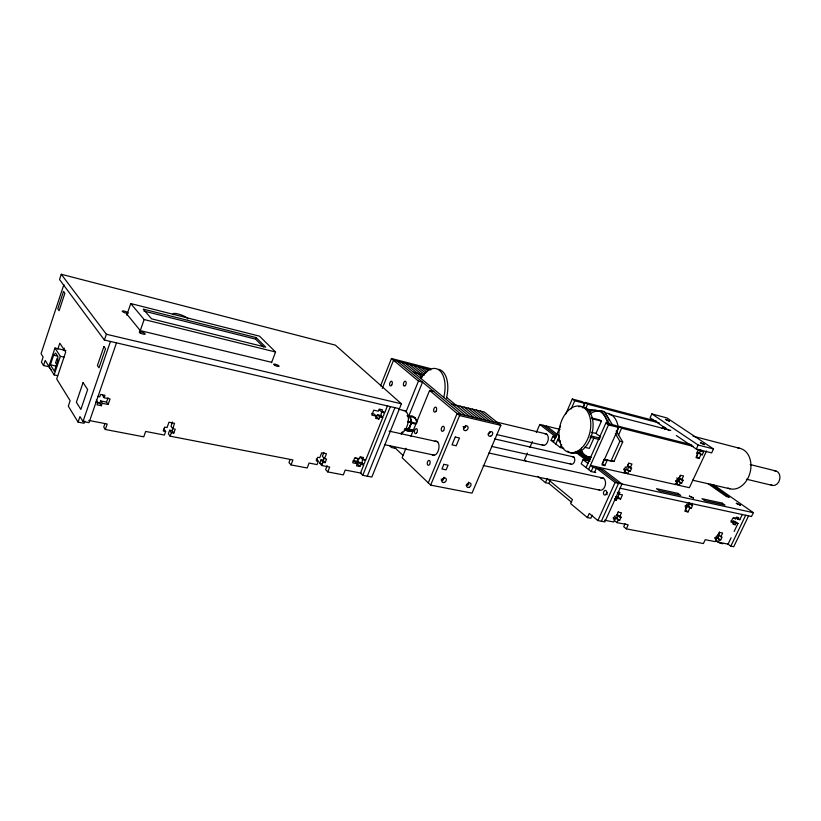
<?xml version="1.0" encoding="UTF-8"?>
<svg xmlns="http://www.w3.org/2000/svg" width="821" height="821" viewBox="0 0 821 821"><rect width="100%" height="100%" fill="white"/><g stroke="black" fill="none" stroke-linecap="round" stroke-linejoin="round"><path stroke-width="1.23" d="M404.055 430.05L409.351 429.291L413.733 430.45L409.546 431.271L404.845 430.081L408.232 429.219L411.978 422.815C421.296 428.285 415.241 412.378 408.991 416.575M410.387 416.473L411.023 422.363L409.351 429.291M407.134 415.724L409.597 416.421L411.978 422.815M172.4 422.025L171.035 426.325L172.81 428.706L175.201 429.178L173.795 433.088L171.394 432.616L169.629 430.225L168.346 433.765L170.111 436.177L292.933 459.934L291.003 464.912L307.157 467.991L309.086 463.054L317.06 464.604L318.343 461.32L316.218 459.001M172.81 428.706L174.524 423.318L168.982 422.21L167.053 427.577L164.641 427.094L163.225 431.025L165.637 431.497L164.364 435.058L145.666 431.446L143.747 436.823L105.314 429.496L103.733 427.043L104.883 423.759M358.479 462.12L360.696 464.409L359.865 466.492L357.648 464.204L358.479 462.12L361.517 462.726L363.734 465.004L360.522 473.009L362.749 475.328L371.831 477.073L401.418 403.809L335.368 345.138L61.257 274.276L59.533 279.52L104.39 340.038L399.437 408.725M63.884 284.579L41.05 353.687L43.123 357.032L41.43 362.143L43.513 365.55L49.075 366.741M43.513 365.55L45.217 360.419L50.964 369.717M65.844 350.485L54.976 348.053L48.87 366.402L54.135 374.92L57.634 375.659M50.389 364.832L53.591 355.216L55.643 353.081L57.881 356.55L57.593 361.486L54.35 371.195L50.389 364.832L56.628 366.187M57.798 349.223L59.81 343.199L65.701 352.106L56.7 378.974L70.144 400.71L68.307 406.138L78.067 422.127L84.04 423.267L84.799 421.06M57.06 358.408L55.592 362.79L56.782 364.657M54.135 374.92L60.344 356.345L54.976 348.053M63.433 350.485L64.243 348.083M104.39 340.038L106.371 334.25L61.257 274.276M78.067 422.127L79.965 416.575L83.003 421.491L89.017 422.651L116.49 342.85M83.003 421.491L110.455 341.454M126.773 315.151L130.765 303.565L259.508 336.158L275.558 352.004L271.535 362.728M96.273 400.022L97.843 402.413L97.011 404.825L101.373 405.707L102.215 403.296L100.624 400.915L99.793 403.316L101.373 405.707M102.215 403.296L108.136 404.496L110.065 398.934L104.134 397.713L104.975 395.301L100.614 394.398L99.772 396.82L97.781 396.41M108.136 404.496L106.525 402.116L108.064 397.682M105.314 429.496L107.233 424.005L88.709 420.424M140.011 331.407L144.147 319.533L130.765 303.565M170.111 436.177L171.394 432.616M173.795 433.088L172.01 430.686L173.067 427.772M263.428 346.985L255.526 339.094L256.09 337.564L143.254 309.127L151.526 318.825L265.768 347.191L256.09 337.564M290.09 459.575L288.941 462.551L291.003 464.912M361.343 473.173L345.231 470.053L343.311 474.887L327.764 471.921L329.683 467.046L321.811 465.517L319.677 463.198L320.96 459.934L323.012 460.335L325.147 462.654L326.563 459.052L324.511 458.652L322.366 456.343L323.915 452.422M323.012 460.335L324.069 457.646M321.811 465.517L323.094 462.254L320.96 459.934M324.511 458.652L326.45 453.726L321.699 452.782L319.759 457.708L317.696 457.307L316.28 460.92L318.343 461.32M327.148 465.692L325.619 469.581L327.764 471.921M380.534 385.901L391.453 358.5L430.666 368.66M382.309 388.384L393.536 360.245L430.892 369.902M358.089 458.323L357.33 460.232L358.274 461.207L356.509 465.835L359.865 466.492M353.677 461.402L358.182 462.295L357.309 461.402L358.233 459.083M371.8 413.476L374.089 414L376.377 416.144L375.525 418.279L378.881 419.028L379.733 416.904L377.434 414.759L376.582 416.873L378.881 419.028M377.434 414.759L380.462 415.436L382.771 417.591L365.673 460.191L362.636 459.586L363.467 457.492L360.121 456.815L359.28 458.908L354.682 457.985L352.753 462.828L357.351 463.742L355.134 461.453L352.845 461.002M387.584 405.584L384.741 412.686L381.703 411.988L382.555 409.853L379.21 409.084L378.348 411.218L373.76 410.172L371.79 415.108L376.377 416.144M362.749 475.328L390.375 406.611M367.305 476.201L394.911 407.668M405.954 411.947L418.453 381.108L391.453 358.5M420.496 376.613L421.45 374.253L409.453 364.36M401.387 434.196L402.352 431.825M408.601 416.442L422.538 382.134L418.453 381.108M405.985 448.276L402.126 457.718L430.645 485.119L472.003 493.154L500.831 425.34L484.339 412.019L451.858 404.148M410.798 436.474L429.599 390.447L433.714 391.463M428.285 482.851L457.102 413.486L498.285 423.277M430.645 485.119L459.586 415.57L429.599 390.447M467.282 485.273L468.103 483.323M527.421 453.079L524.445 459.934L526.312 461.474M529.894 447.353L532.367 441.636M536.318 432.482L539.787 424.478L560.055 429.404M563.74 448.338L560.353 447.558L551.096 440.354L552.841 436.341L556.207 437.141L539.787 424.478M553.446 442.18L560.579 425.853M565.669 414.195L572.299 399.037L582.387 401.685L584.829 403.429L582.807 408.037M555.817 444.028L559.399 435.848M571.159 408.961L574.731 400.781L572.299 399.037M560.353 447.558L561.677 444.52M550.162 480.439L548.859 483.405L545.462 482.697L547.207 478.735L572.442 499.579L570.636 503.642L587.384 517.579L590.843 518.246L592.239 515.157M583.115 407.083L585.157 402.423L656.718 421.235M585.558 408.827L587.61 404.158L585.157 402.423M576.773 451.755L588.76 460.981L583.043 459.678L581.206 463.803L591.151 471.541L595.738 472.557M593.84 438.188L589.304 448.379L584.614 447.271M600.705 436.926L595.954 433.437L601.413 421.142L599.72 419.931L591.541 417.848M586.05 467.57L605.877 423.041L616.13 425.637L618.767 427.505L601.978 464.963L604.81 465.61L607.427 459.77M588.595 469.55L608.505 424.909L605.877 423.041M591.151 471.541L593.019 467.385L590.443 465.394L624.258 473.019L625.489 470.31L623.755 469.007M594.609 472.311L596.467 468.155L615.093 482.512L753.36 512.673L751.502 516.512L620.101 488.218M604.328 458.99L602.234 463.649L604.81 465.61M616.345 432.185L618.952 426.356L691.6 444.777M618.449 435.233L621.589 428.223L618.952 426.356M603.774 459.544L611.111 460.766L619.886 441.246L615.35 433.662M587.384 517.579L589.242 513.453L597.873 520.576L604.8 521.91L622.01 484.021L603.322 469.694L593.019 467.385M604.164 459.791L613.954 461.423L622.729 441.944L616.222 431.117M597.873 520.576L615.093 482.512M601.341 521.253L618.562 483.271L599.894 468.924M627.613 469.438L628.958 466.472L631.575 468.401L630.22 471.377L626.187 469.109L624.966 471.808L627.562 473.758L676.052 484.688L677.274 482.071L675.509 480.798M628.917 463.095L627.542 466.143L631.575 468.401M676.35 435.541L696.3 449.046L711.643 452.905L713.5 448.943L666.939 417.94L651.843 413.917L650.099 417.766L668.992 430.563M627.562 473.758L628.794 471.059L626.187 469.109M630.138 468.083L631.985 464.009L628.691 463.249L626.844 467.323L625.407 466.995L624.052 469.981L625.489 470.31M614.683 499.763L616.355 500.112L617.176 498.306L615.411 496.921M617.176 498.306L620.584 499.024L622.472 494.868L619.065 494.15L619.886 492.343L618.213 491.984M620.584 499.024L617.936 496.941L619.352 493.842M619.332 515.773L621.076 517.179L619.711 520.186L615.617 517.784L613.605 521.971L604.472 520.206M618.387 511.709L616.222 516.224L614.755 515.927L613.379 518.944L614.847 519.241L613.102 517.825M617.084 518.072L618.449 515.075M714.65 537.724L716.466 539.079L715.245 541.634L705.229 539.705L703.392 543.553L626.341 528.857L628.198 524.804L616.992 522.628L618.244 519.898L615.617 517.784M621.076 517.179L619.619 516.891L621.487 512.786L618.1 512.109M662.085 428.665L662.937 426.787L664.251 427.136M664.764 429.352L665.615 427.484M625.109 523.695L623.714 526.733L626.341 528.857M679.952 476.036L679.049 477.996L683.041 480.203L681.707 483.076L677.715 480.86L676.504 483.466L679.152 485.385L689.373 487.695L706.542 450.986M677.274 482.071L675.929 481.763L677.263 478.879L678.608 479.187L680.445 475.256L683.534 475.975L681.707 479.895L679.049 477.996M679.049 481.168L680.383 478.304M679.152 485.385L680.363 482.779L681.707 483.076M696.3 449.046L698.158 445.033L713.5 448.943M702.263 454.803L698.23 452.628L696.403 456.568L699.102 458.416L700.949 454.475L702.263 454.803L703.618 451.909L699.584 449.744L703.618 451.909M699.554 452.956L700.898 450.072M687.167 505.941L685.309 509.903L688.039 511.935L689.897 507.963L691.251 508.25L692.626 505.336L688.532 503.037L689.886 503.324L688.521 506.229L687.167 505.941L689.897 507.963M684.95 505.952L686.767 507.296L684.899 511.278L688.039 511.935M688.963 502.596L688.131 504.371L686.777 504.084L685.402 507.009L686.767 507.296M691.272 505.048L692.103 503.273M719.432 531.957L718.057 534.83L722.07 537.108L720.725 539.92L716.723 537.632L715.502 540.177L718.221 542.219L728.063 544.118L731.111 537.786M718.006 537.878L719.34 535.087L718.057 534.83M718.221 542.219L719.442 539.664L720.725 539.92M720.787 536.862L722.613 533.024L719.637 532.429L717.811 536.267L716.517 536.01L715.173 538.833L716.466 539.079M737.966 523.511L735.216 521.52L733.256 521.109L732.465 522.772L735.216 524.763L736.016 523.1L737.966 523.511L734.159 531.433M731.101 520.658L733.861 522.649L733.061 524.311L735.216 524.763M733.861 522.649L730.916 522.033L732.753 518.184L735.708 518.81L736.509 517.148L738.654 517.599L737.863 519.262L736.016 517.948M737.863 519.262L739.813 519.683L742.379 514.346M727.775 543.902L730.803 546.16L745.684 515.26M748.598 515.886L733.738 546.724L730.803 546.16M409.392 416.237L407.863 416.74M414.225 417.776L414.872 417.499M585.578 408.95L604.523 411.619L612.322 424.621M587.128 409.525L592.095 410.12M594.578 410.428L604.523 411.619M585.435 456.497L591.551 457.513M587.025 456.938L590.699 457.554M319.677 463.198L321.924 463.629M722.849 543.728L719.925 543.163L716.99 540.957M169.629 430.225L172.01 430.686M323.094 462.254L325.147 462.654M618.244 519.898L619.711 520.186M360.696 464.409L363.734 465.004M353.933 460.725L357.309 461.402M443.289 479.659L441.205 479.238L442.796 480.726M466.841 484.339L468.863 484.739M355.144 457.985L358.52 458.662M95.852 402.003L97.843 402.413M97.617 402.875L99.793 403.316M100.624 400.915L106.525 402.116M615.668 496.469L617.936 496.941M384.433 444.623L434.442 455.193M483.2 465.497L599.453 490.075M395.619 448.389L391.525 447.527L389.698 445.772M60.344 356.345L64.017 357.145M53.591 355.216L57.337 356.037M389.072 431.107L437.747 441.78M488.916 452.997L603.743 478.181M405.051 430.266L409.546 431.271M491.44 446.367L570.995 464.142M406.087 428.562L408.345 429.065M404.702 428.572L408.099 429.332M409.094 429.557L413.599 430.553M379.733 416.904L382.771 417.591M628.794 471.059L630.22 471.377M407.637 421.368L411.034 422.138M412.029 422.363L416.524 423.379M407.585 421.82L410.982 422.589A6.681 3.612 -77.2 0 1 405.615 429.752M681.707 479.895L683.041 480.203M494.591 438.917L574.074 457.051M463.054 426.54L465.127 427.012M611.111 460.766L613.954 461.423M496.623 434.545L543.923 445.464M692.524 480.162L729.807 488.762M407.329 415.908L409.597 416.421M410.592 416.658L415.077 417.684M398.77 409.33L404.835 410.746M560.055 440.59L557.582 440.005L560.302 442.109M106.371 334.25L401.418 403.809M551.096 440.354L553.344 440.877M495.802 421.902L546.765 434.042M459.586 415.57L500.831 425.34M746.515 479.218L772.274 485.396M271.679 362.338L140.288 330.627L127.039 314.381M590.638 435.869L600.038 438.157M590.022 437.254L599.422 439.533M619.886 441.246L622.729 441.944M144.147 319.533L275.558 352.004M699.102 458.416L696.044 457.666L697.891 453.715L696.557 453.377L697.912 450.472L699.235 450.811M591.264 432.277L595.954 433.437M750.209 464.542L775.907 470.977M143.932 311.067L255.526 339.094M592.054 418.761L601.413 421.142M608.505 424.909L618.767 427.505M621.589 428.223L693.078 446.296M413.445 372.221L424.426 375.012M609.038 414.4L670.798 430.43M693.027 436.197L739.957 448.369M574.731 400.781L584.829 403.429M587.61 404.158L659.253 422.948M675.909 483.425L678.31 485.006L675.129 483.99M624.319 471.757L626.7 473.368L623.827 472.578M651.843 413.917L698.158 445.033M698.23 452.628L700.949 454.475M713.634 484.862L753.36 512.673M710.688 484.154L729.335 497.228L726.431 496.572L707.805 483.487M737.966 518.359L739.813 519.683M733.861 517.487L735.708 518.81M676.843 477.914L678.608 479.187M677.715 480.86L680.363 482.779M733.256 521.109L736.016 523.1M688.521 506.229L691.251 508.25M716.723 537.632L719.442 539.664M587.815 457.523L589.786 459.031M546.447 426.099L558.095 435.027M579.277 451.273L590.299 459.709M578.22 451.057L589.406 459.637M543.122 425.288L556.689 435.715M577.902 452.022L589.889 461.238M575.5 452.002L586.471 460.458M552.841 436.341L555.201 438.168M583.043 459.678L587.898 463.424M617.289 492.764L619.065 494.15M614.59 498.716L616.355 500.112M616.992 514.777L619.619 516.891M480.347 411.054L494.252 422.322M614.375 520.504L616.992 522.628M425.093 368.403L427.895 370.682M476.334 410.079L490.199 421.358M421.204 367.398L426.797 371.954M472.301 409.104L486.135 420.393M417.304 366.392L425.668 373.237M468.247 408.119L482.04 419.418M413.384 365.376L424.498 374.509M464.183 407.134L477.935 418.443M460.099 406.149L473.809 417.458M405.502 363.334L422.056 377.044M446.562 397.343L469.663 416.473M548.992 483.528L571.58 502.257M401.531 362.307L465.497 415.488M537.837 476.354L545.462 482.697M397.538 361.281L461.31 414.492M379.394 409.853L381.703 411.988M394.798 447.609L403.08 455.522M360.409 457.318L362.636 459.586M163.882 429.096L165.637 431.497M102.543 395.353L104.134 397.713M601.721 410.89L610.157 424.991M580.847 449.929L582.715 453.233M127.737 313.314A3.048 0.708 18.9 0 1 122.852 311.826A3.048 0.708 18.9 0 1 124.638 311.221A3.048 0.708 18.9 0 1 128.004 313.222M173.375 314.71A7.83 1.765 19.6 0 1 179.04 314.207A7.83 1.765 19.6 0 1 187.804 318.866M383.571 411.619A2.72 1.426 -77.1 0 1 383.458 415.734A2.72 1.426 -77.1 0 1 381.17 415.652A2.72 1.426 -77.1 0 1 382.473 411.578M364.811 459.432A2.699 1.396 -78.4 0 1 364.308 463.352A2.699 1.396 -78.4 0 1 362.246 463.167A2.699 1.396 -78.4 0 1 363.108 459.278M414.287 418.033A6.66 3.623 -77.2 0 1 416.524 422.148M413.066 430.625A6.66 3.623 -77.2 0 1 410.264 430.481M410.336 418.146A6.681 3.612 -77.2 0 1 411.034 420.896M403.203 410.521A11.73 6.291 -77.2 0 1 408.232 421.45A11.73 6.291 -77.2 0 1 400.186 433.55M490.188 431.723A2.576 1.991 -50.4 0 1 488.156 434.093M468.606 482.173A2.555 1.95 -47.6 0 1 465.979 485.242M465.62 425.411A2.617 2.053 -49.7 0 1 463.526 428.429M443.956 477.237A2.586 2.011 -46.8 0 1 441.277 480.347M607.068 494.745A2.36 1.58 -78.4 0 1 607.222 492.415M600.582 478.202A6.27 4.177 -78.1 0 1 605.467 484.452A6.27 4.177 -78.1 0 1 598.766 489.614M544.928 433.786A5.891 3.684 -76.8 0 1 548.048 440.508A5.891 3.684 -76.8 0 1 542.188 444.818M572.514 456.794A3.797 2.453 -77.3 0 1 574.464 461.669A3.797 2.453 -77.3 0 1 570.267 463.383M434.319 441.503A7.266 4.064 -77.8 0 1 438.866 448.502A7.266 4.064 -77.8 0 1 432.082 454.68M774.408 470.864A7.43 5.726 -75.7 0 1 779.673 479.577A7.43 5.726 -75.7 0 1 770.898 484.78M604.933 413.117A23.429 15.466 -76.1 0 1 618.182 426.756M605.549 414.389A23.542 15.425 -76.1 0 1 609.264 420.537M590.812 457.359A23.542 15.425 -76.1 0 1 581.011 449.867M589.96 413.938A23.542 15.425 -76.1 0 1 600.202 411.321M578.641 406.682A23.799 15.322 -76.1 0 1 592.023 433.652A23.799 15.322 -76.1 0 1 567.588 451.129M737.946 448.092A20.823 15.507 -75.8 0 1 750.127 472.383A20.823 15.507 -75.8 0 1 727.899 488.064M589.18 411.947A23.583 15.404 -76.1 0 1 607.53 424.057M590.053 456.65A23.583 15.404 -76.1 0 1 583.218 455.132M582.366 454.536A23.583 15.404 -76.1 0 1 579.39 451.293M438.619 369.317A25.882 14.275 -76.3 0 1 446.491 398.011M420.968 378.409A25.923 14.244 -76.3 0 1 439.461 370.394A25.923 14.244 -76.3 0 1 443.751 397.343M63.535 291.465L57.788 308.84L59.102 310.718L64.869 293.282L63.535 291.465M83.085 382.565L76.374 402.259L80.858 409.412L87.652 389.523L83.085 382.565M103.908 346.585L97.422 365.54L99.013 367.818L105.529 348.802L103.908 346.585M443.884 464.317L441.944 468.965L446.142 469.828L448.081 465.189L443.884 464.317M455.265 437.018L452.002 444.849L456.199 445.762L459.462 437.962L455.265 437.018M740.337 505.151L736.334 503.324L740.337 505.151M693.529 498.008L689.373 496.12L693.529 498.008M704.531 444.602L700.446 442.765L704.531 444.602M669.392 421.152L665.462 419.387L669.392 421.152M677.992 493.411L656.523 488.69L659.232 490.701L680.732 495.412L677.992 493.411M722.223 503.14L701.976 498.686L704.726 500.677L724.994 505.11L722.223 503.14M140.196 332.967A3.151 0.77 19 0 0 145.153 334.157A3.151 0.77 19 0 0 141.386 331.982A3.151 0.77 19 0 0 140.196 332.967M274.717 365.273A2.884 0.688 20.5 0 0 279.058 366.32A2.884 0.688 20.5 0 0 275.333 364.237A2.884 0.688 20.5 0 0 274.717 365.273M490.66 436.187A2.586 2.001 -50.4 0 0 492.364 432.185A2.586 2.001 -50.4 0 0 488.474 433.478A2.586 2.001 -50.4 0 0 490.66 436.187M468.986 487.335A2.555 1.95 -47.6 0 0 470.649 483.405A2.555 1.95 -47.6 0 0 466.769 484.759A2.555 1.95 -47.6 0 0 468.986 487.335M465.989 430.532A2.617 2.053 -49.7 0 0 467.703 426.468A2.617 2.053 -49.7 0 0 463.721 427.772A2.617 2.053 -49.7 0 0 465.989 430.532M444.253 482.461A2.596 2.011 -46.9 0 0 445.936 478.469A2.596 2.011 -46.9 0 0 441.955 479.844A2.596 2.011 -46.9 0 0 444.253 482.461M606.114 494.273A2.371 1.58 -78.4 0 0 605.652 490.435A2.371 1.58 -78.4 0 0 603.486 493.472A2.371 1.58 -78.4 0 0 606.114 494.273M391.75 385.028A2.432 1.273 -76.3 0 0 391.555 381.221A2.432 1.273 -76.3 0 0 389.616 384.495A2.432 1.273 -76.3 0 0 391.75 385.028M405.276 385.552A2.463 1.314 -76.2 0 0 405.687 381.396A2.463 1.314 -76.2 0 0 403.398 383.951A2.463 1.314 -76.2 0 0 405.276 385.552M436.033 411.208A2.566 1.426 -76.7 0 0 435.766 407.144A2.566 1.426 -76.7 0 0 433.652 410.572A2.566 1.426 -76.7 0 0 436.033 411.208M416.76 432.729A2.535 1.385 -77.4 0 0 416.514 428.706A2.535 1.385 -77.4 0 0 414.461 432.051A2.535 1.385 -77.4 0 0 416.76 432.729M443.699 430.42A2.607 1.468 -77.2 0 0 443.412 426.284A2.607 1.468 -77.2 0 0 441.257 429.732A2.607 1.468 -77.2 0 0 443.699 430.42M429.557 464.429A2.504 1.396 -78.2 0 0 429.301 460.417A2.504 1.396 -78.2 0 0 427.259 463.67A2.504 1.396 -78.2 0 0 429.557 464.429M581.504 448.153A23.83 15.312 -76.1 0 0 584.09 407.852A23.83 15.312 -76.1 0 0 559.019 432.072A23.83 15.312 -76.1 0 0 581.504 448.153"/></g></svg>
